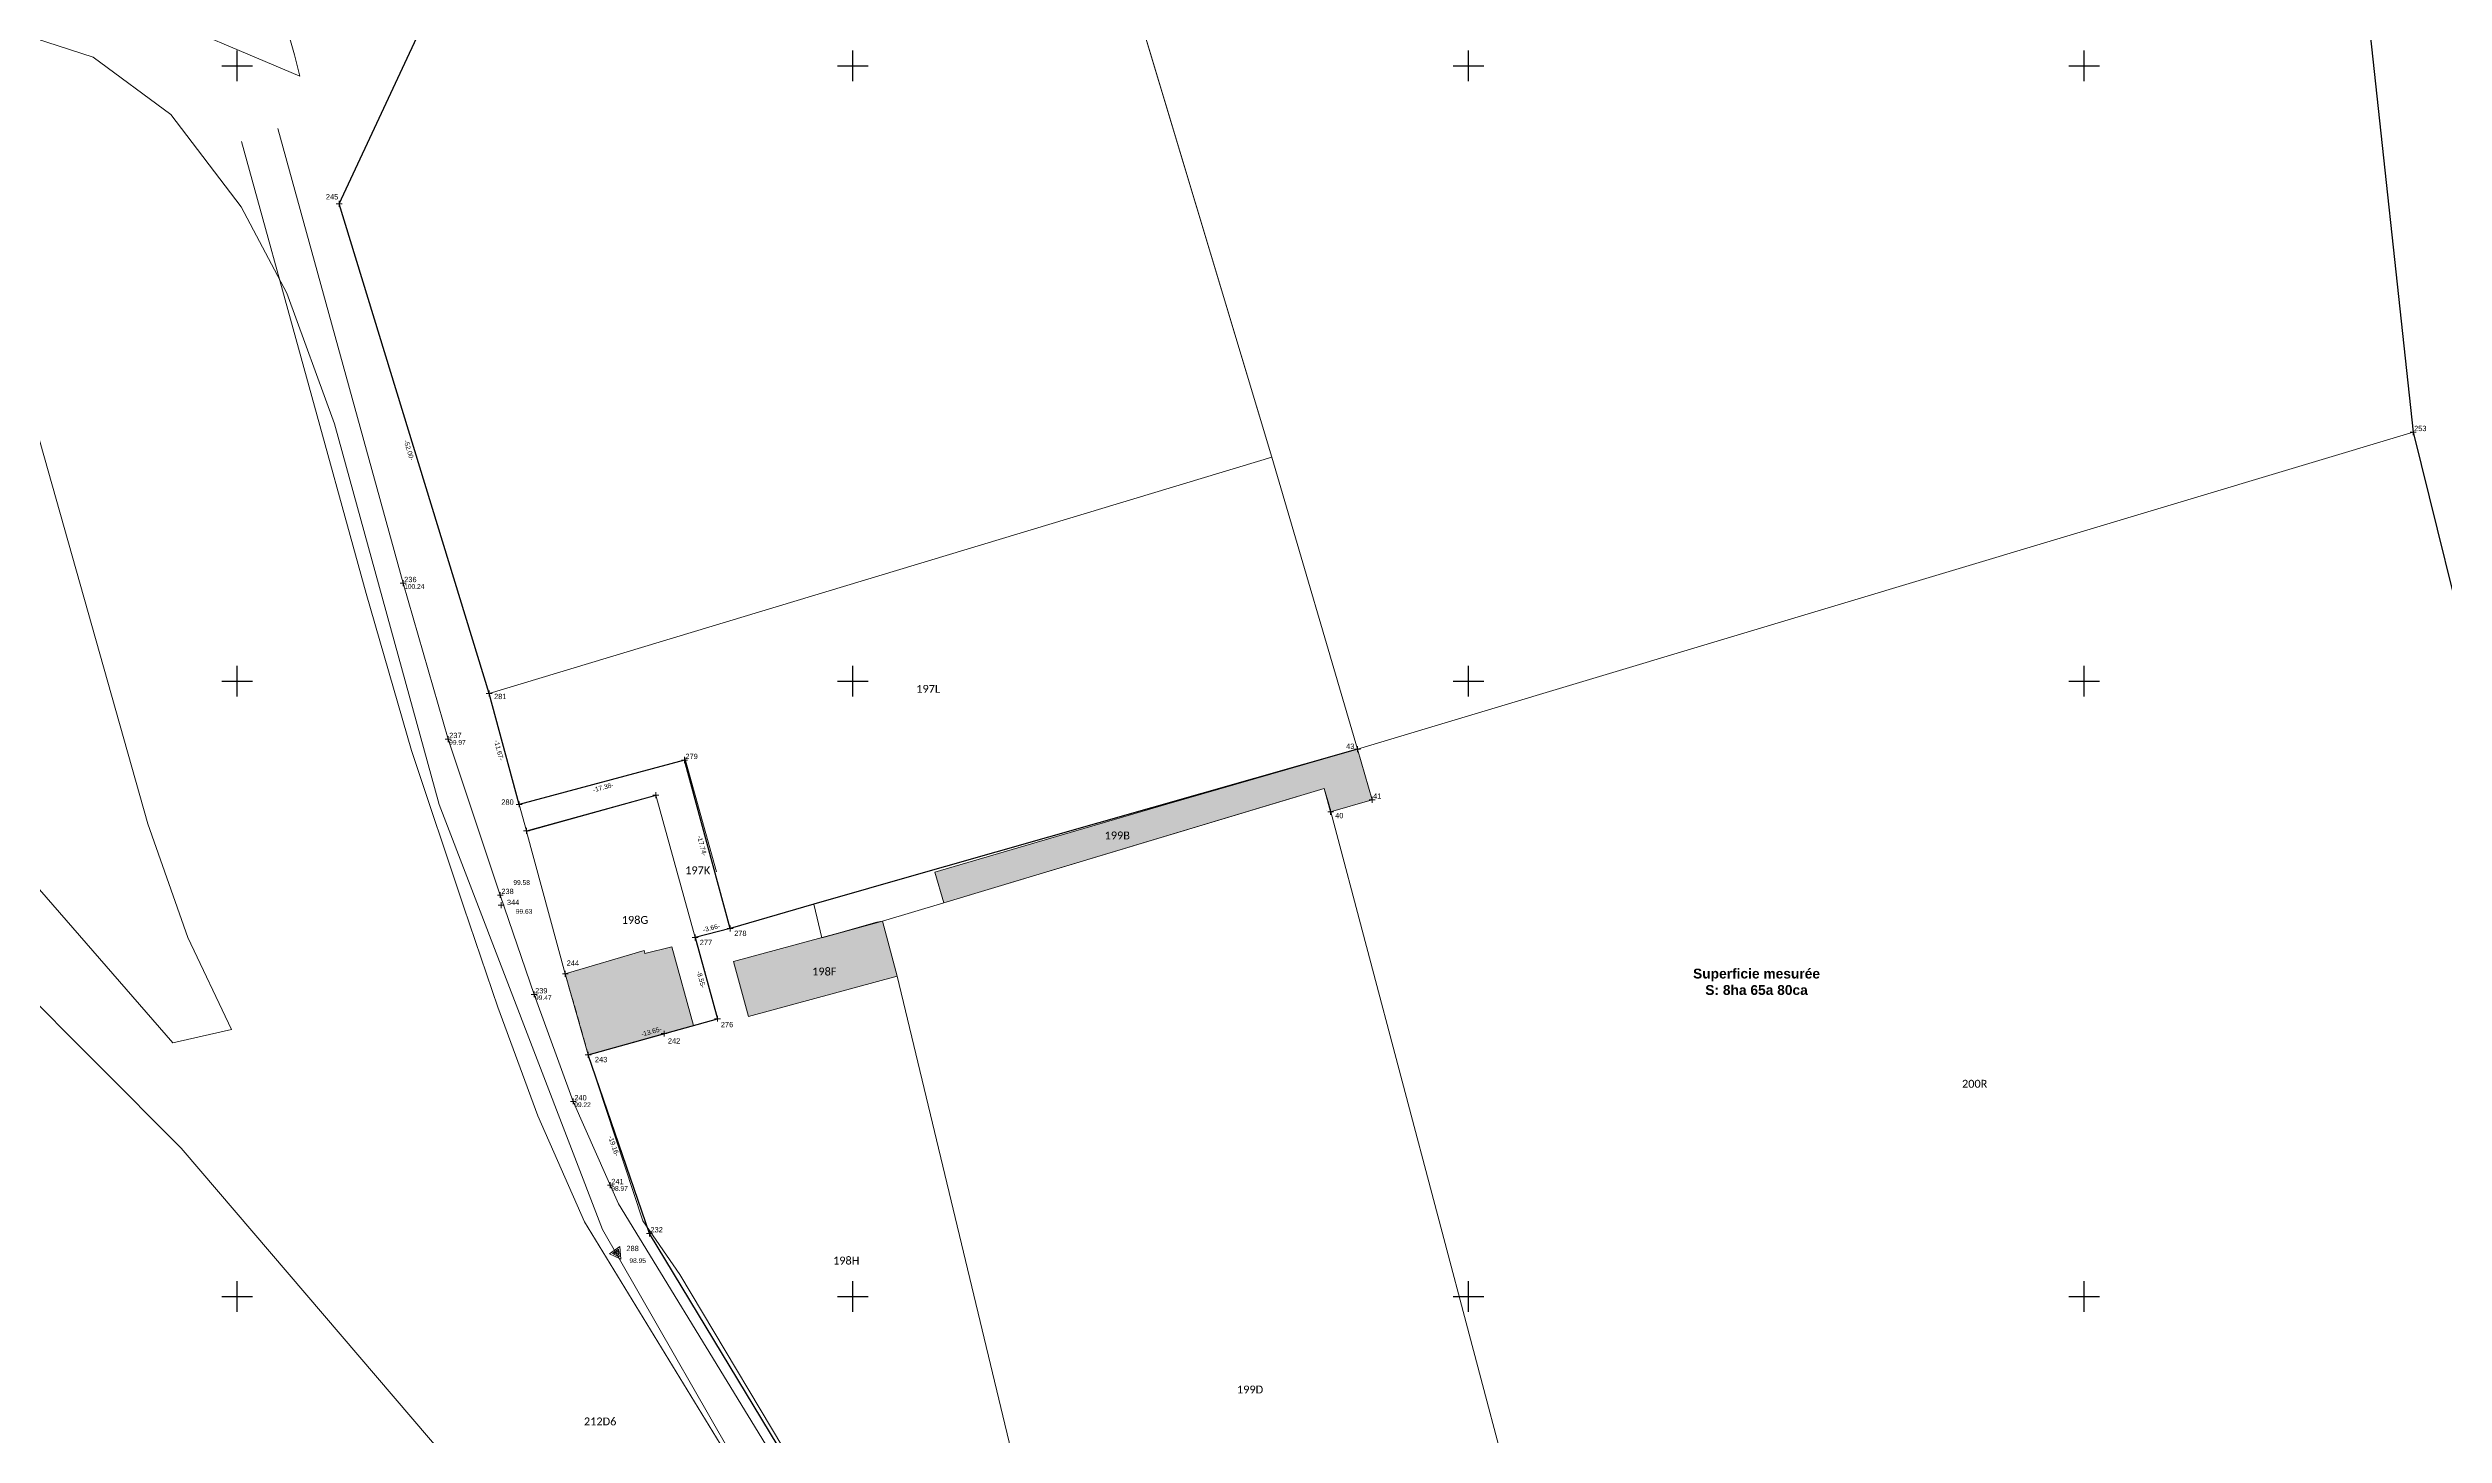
# Model space of a CAD drawing. Header units: metres. Extents: x 113120 to 240396, y 120329 to 242116.
# Drawn here: x 116855.8 to 117099.1, y 121110.9 to 121251.8 of the extents above; entities that cross this region are included whole.
import ezdxf
from ezdxf.enums import TextEntityAlignment as Align

# ---------------------------------------------------------------- set-up
doc = ezdxf.new("R2010")
doc.units = ezdxf.units.M
doc.header["$LTSCALE"] = 3
doc.header["$PDMODE"] = 2
doc.header["$PDSIZE"] = 0.3
doc.linetypes.add('HIDDEN', pattern=[0.375, 0.25, -0.125])
doc.layers.get('0').update_dxf_attribs({"lineweight": 0})
for name, color, linetype, lineweight in [('Batiment', 4, 'Continuous', 0), ('Bpn_CaPa', 78, 'Continuous', 0), ('Bpn_ReBu', 4, 'Continuous', 0), ('Bpt_CaNu', 7, 'Continuous', 0), ('Bpt_PrSt', 7, 'Continuous', 0), ('cadastre', 98, 'HIDDEN', 0), ('Cotation Linéaire', 6, 'Continuous', 0), ('Hachure batiment', 11, 'Continuous', 0), ('Hachure bâtiment', 11, 'Continuous', 0), ('Limite de propriété', 5, 'Continuous', 30), ('Légende', 255, 'Continuous', 0), ('Mur', 2, 'Continuous', 0), ('Route', 1, 'Continuous', 0), ('station', 30, 'Continuous', 0), ('TopoAlt', 30, 'Continuous', 0), ('TOPOJIS', 5, 'Continuous', 0), ('TopoMat', 5, 'Continuous', 0)]:
    doc.layers.add(name, color=color, linetype=linetype, lineweight=lineweight)
doc.layers.add('Carroyage(1)_Croix', color=7, linetype='Continuous')
doc.styles.add('Legend', font='')
doc.styles.get("Standard").update_dxf_attribs({"font": 'arial.ttf'})
doc.styles.get('Legend').set_extended_font_data('Calibri')

# ---------------------------------------------------------------- blocks, each defined once
blk = doc.blocks.new('TCPOINT')
at = {"color": 0}
blk.add_point((0, 0), dxfattribs=at)
at = {"layer": 'TopoAlt'}
blk.add_attdef('ALT', text='', height=0.3, dxfattribs=at).set_placement((0.1, -0.1), align=Align.TOP_LEFT)
at = {"layer": 'TopoMat'}
blk.add_attdef('MAT', (0.1, 0.1), '', height=0.3, dxfattribs=at)
blk = doc.blocks.new('t001')
at = {"color": 0}
blk.add_line((0, 0), (0, 0), dxfattribs=at)
for points in [[(0.65, -0.37), (0, 0.75), (-0.65, -0.38)], [(0.39, -0.22), (0, 0.45), (-0.39, -0.23)]]:
    blk.add_lwpolyline(points, close=True, dxfattribs=at)
blk.add_circle((0, 0), 0.225, dxfattribs=at)

msp = doc.modelspace()

# ---------------------------------------------------------------- hatches: boundary and pattern name
at = {"layer": 'Hachure batiment'}
h = msp.add_hatch(color=256, dxfattribs=at)
h.dxf.hatch_style = 1
h.paths.add_polyline_path([(116980.03, 121175), (116985.35, 121176.6), (116985.82, 121175), (116986.04, 121174.23), (116990.18, 121175.44), (116990.18, 121175.58), (116988.74, 121180.58), (116988.55, 121180.53), (116988.55, 121180.46), (116988.32, 121180.46), (116969.38, 121175), (116945.83, 121168.08), (116946.75, 121164.97)])
h = msp.add_hatch(color=256, dxfattribs=at)
h.dxf.hatch_style = 1
h.paths.add_polyline_path([(116908.31, 121157.76), (116916.3, 121160.15), (116916.39, 121159.82), (116919.12, 121160.52), (116921.34, 121152.53), (116910.63, 121149.53)])
at = {"layer": 'Hachure bâtiment'}
h = msp.add_hatch(color=256, dxfattribs=at)
h.dxf.hatch_style = 1
h.paths.add_polyline_path([(116926.92, 121153.44), (116925.4, 121159.03), (116940.5, 121163.12), (116942.01, 121157.53)], flags=17)

# ---------------------------------------------------------------- linework, layer by layer
at = {"layer": 'Batiment'}
for p, q in [((116908.31, 121157.76), (116908.33, 121157.68)), ((116908.33, 121157.68), (116910.63, 121149.53))]:
    msp.add_line(p, q, dxfattribs=at)
at = {"layer": 'Batiment', "flags": 128}
for points in [[(116986.01, 121174.22), (116990.22, 121175.45), (116988.74, 121180.58)], [(116923.77, 121153.21), (116910.63, 121149.53), (116908.33, 121157.68)]]:
    msp.add_lwpolyline(points, dxfattribs=at)
at = {"layer": 'Bpn_CaPa'}
for p, q in [((116980.05, 121210.26), (116940.03, 121343.31, 99.28)), ((116940.03, 121343.31, 99.28), (116980.05, 121210.26)), ((116988.74, 121180.58, 98.25), (117095.91, 121212.79)), ((117095.91, 121212.79), (116988.74, 121180.58, 98.25)), ((116980.05, 121210.26), (116900.58, 121186.25)), ((116900.58, 121186.25), (116980.05, 121210.26)), ((116988.74, 121180.58), (116980.05, 121210.26)), ((116980.05, 121210.26), (116980.05, 121210.26)), ((116980.05, 121210.26), (116988.74, 121180.58)), ((116904.36, 121172.29), (116917.5, 121175.92)), ((116904.38, 121172.23), (116917.51, 121175.88)), ((116917.5, 121175.92), (116921.5, 121161.46)), ((116986.04, 121174.23), (117011.1, 121079.59)), ((117011.1, 121079.59), (116986.04, 121174.23)), ((116904.38, 121172.23), (116908.31, 121157.76)), ((116925.05, 121162.36), (116933.54, 121164.84)), ((116933.54, 121164.84), (116934.34, 121161.42)), ((116921.5, 121161.46), (116925.05, 121162.36)), ((116940.5, 121163.12), (116925.4, 121159.03)), ((116934.34, 121161.42), (116939.93, 121163.02)), ((116940.5, 121163.12), (116939.93, 121163.02)), ((116939.93, 121163.02), (116940.5, 121163.12)), ((116942.01, 121157.53), (116940.5, 121163.12)), ((116921.5, 121161.46), (116923.77, 121153.21)), ((116923.77, 121153.21), (116921.5, 121161.46)), ((116910.63, 121149.53), (116908.33, 121157.68)), ((116925.4, 121159.03), (116926.92, 121153.44)), ((116926.92, 121153.44), (116942.01, 121157.53)), ((116960.39, 121081.09), (116942.01, 121157.53)), ((116942.01, 121157.53), (116960.39, 121081.09)), ((116918.35, 121151.69), (116910.63, 121149.53)), ((116910.63, 121149.53), (116918.35, 121151.69)), ((116910.63, 121149.53), (116910.63, 121149.53)), ((116916.17, 121132.68), (116910.63, 121149.53)), ((116919.94, 121127.21), (116916.17, 121132.68)), ((116947.44, 121081.16), (116919.94, 121127.21))]:
    msp.add_line(p, q, dxfattribs=at)
for points in [[(116988.74, 121180.58), (116980.05, 121210.26), (116938.2, 121349.41), (116965.94, 121368.17), (117023.44, 121384.46), (117059.82, 121392.62), (117065.93, 121393.99), (117067.41, 121363.28), (117083.86, 121316.34), (117087.21, 121293.3), (117095.91, 121212.79), (116988.74, 121180.58)], [(116980.05, 121210.26), (116900.58, 121186.25), (116885.35, 121235.97), (116938.2, 121349.41), (116980.05, 121210.26)], [(116881.36, 121248.95), (116864.88, 121255.91), (116856.85, 121334.89), (116880.81, 121251.1), (116881.36, 121248.95)], [(116753.72, 121256.46), (116763.22, 121266.37), (116801.64, 121260.73), (116847.38, 121255.08), (116849.36, 121239.53), (116854.18, 121214.63), (116865.92, 121172.99), (116869.99, 121161.46), (116874.42, 121152.1), (116868.45, 121150.74), (116832.57, 121192.03), (116786.53, 121229.02), (116763.2, 121246.96), (116753.72, 121256.46)], [(116925.05, 121162.36), (116921.5, 121161.46), (116917.5, 121175.92), (116904.36, 121172.29), (116903.62, 121174.98), (116920.4, 121179.48), (116925.05, 121162.36)], [(116986.01, 121174.22), (116985.35, 121176.6), (116946.75, 121164.97), (116940.5, 121163.12), (116934.34, 121161.42), (116933.54, 121164.84), (116939.08, 121166.42), (116941.55, 121167.13), (116988.74, 121180.58), (116990.22, 121175.45), (116986.01, 121174.22)], [(116841.71, 121064.82), (116766.58, 121145.2), (116835.31, 121174.2), (116869.32, 121140.05), (116896.43, 121108.34), (116916.09, 121077.99), (116917.72, 121075.47), (116890.67, 121072.65), (116873.84, 121066.8), (116841.71, 121064.82)], [(116942.01, 121157.53), (116926.92, 121153.44), (116925.4, 121159.03), (116940.5, 121163.12), (116942.01, 121157.53)]]:
    msp.add_lwpolyline(points, close=True, dxfattribs=at)
for points in [[(116847.38, 121255.08), (116860.38, 121250.89), (116868.25, 121245.05), (116875.4, 121235.68), (116880.03, 121226.92), (116884.86, 121213.63), (116895.51, 121174.98), (116912.07, 121131.81), (116928.58, 121103.03), (116950.43, 121066.91), (116960.15, 121050.76), (116966.81, 121036.5), (116980.39, 120997.45), (116991.3, 120967.86), (117001.3, 120946.41)], [(117011.69, 120895.01), (116968.15, 120992.3), (116956.05, 121017.56), (116944.54, 121037.83), (116931.11, 121057.71), (116917.99, 121072.98), (116917.72, 121075.47), (116916.09, 121077.99), (116896.43, 121108.34), (116869.32, 121140.05), (116835.31, 121174.2), (116819.81, 121186.93), (116798.04, 121202.58), (116777.24, 121220.04), (116747.29, 121249.75), (116749.44, 121251.99)], [(116832.57, 121192.03), (116868.45, 121150.74), (116874.42, 121152.1), (116869.99, 121161.46), (116865.92, 121172.99), (116854.18, 121214.63)]]:
    msp.add_lwpolyline(points, dxfattribs=at)
at = {"layer": 'Bpn_ReBu'}
for p, q in [((116969.38, 121175), (116988.74, 121180.58)), ((116985.35, 121176.6), (116980.03, 121175)), ((116985.82, 121175), (116985.35, 121176.6)), ((116945.83, 121168.08), (116969.38, 121175)), ((116980.03, 121175), (116946.75, 121164.97)), ((116986.04, 121174.23), (116985.82, 121175)), ((116946.75, 121164.97), (116945.83, 121168.08)), ((116908.31, 121157.76), (116916.3, 121160.15)), ((116916.3, 121160.15), (116916.38, 121159.85)), ((116916.38, 121159.85), (116916.39, 121159.82)), ((116916.38, 121159.85), (116916.38, 121159.85)), ((116916.39, 121159.82), (116919.12, 121160.52)), ((116919.12, 121160.52), (116921.34, 121152.53)), ((116910.63, 121149.53), (116908.33, 121157.68)), ((116922.56, 121158.04), (116922.56, 121158.04)), ((116918.35, 121151.69), (116910.63, 121149.53))]:
    msp.add_line(p, q, dxfattribs=at)
msp.add_lwpolyline([(116926.92, 121153.44), (116925.4, 121159.03), (116940.5, 121163.12), (116942.01, 121157.53), (116926.92, 121153.44)], close=True, dxfattribs=at)
at = {"layer": 'Bpt_PrSt'}
for p in [(116917.5, 121175.92), (116904.36, 121172.29)]:
    msp.add_point(p, dxfattribs=at)
at = {"layer": 'cadastre'}
msp.add_line((116908.31, 121157.76), (116910.63, 121149.53), dxfattribs=at)
at = {"layer": 'Carroyage(1)_Croix'}
for p, q in [((116873.44, 121250), (116876.56, 121250)), ((116875, 121248.44), (116875, 121251.56)), ((116935.94, 121250), (116939.06, 121250)), ((116937.5, 121248.44), (116937.5, 121251.56)), ((116998.44, 121250), (117001.56, 121250)), ((117000, 121248.44), (117000, 121251.56)), ((117060.94, 121250), (117064.06, 121250)), ((117062.5, 121248.44), (117062.5, 121251.56)), ((116875, 121185.94), (116875, 121189.06)), ((116937.5, 121185.94), (116937.5, 121189.06)), ((117000, 121185.94), (117000, 121189.06)), ((117062.5, 121185.94), (117062.5, 121189.06)), ((116873.44, 121187.5), (116876.56, 121187.5)), ((116935.94, 121187.5), (116939.06, 121187.5)), ((116998.44, 121187.5), (117001.56, 121187.5)), ((117060.94, 121187.5), (117064.06, 121187.5)), ((116875, 121123.44), (116875, 121126.56)), ((116937.5, 121123.44), (116937.5, 121126.56)), ((117000, 121123.44), (117000, 121126.56)), ((117062.5, 121123.44), (117062.5, 121126.56)), ((116873.44, 121125), (116876.56, 121125)), ((116935.94, 121125), (116939.06, 121125)), ((116998.44, 121125), (117001.56, 121125)), ((117060.94, 121125), (117064.06, 121125))]:
    msp.add_line(p, q, dxfattribs=at)
at = {"layer": 'Limite de propriété'}
for p, q in [((116885.35, 121235.97), (116938.2, 121349.41)), ((117087.21, 121293.3), (117095.91, 121212.79)), ((116900.58, 121186.25), (116885.35, 121235.97)), ((116900.58, 121186.25), (116885.35, 121235.97)), ((117095.91, 121212.79), (117102.37, 121186.66)), ((116903.62, 121174.98), (116900.58, 121186.25)), ((116920.4, 121179.48), (116903.62, 121174.98)), ((116925.05, 121162.36), (116920.4, 121179.48)), ((116988.74, 121180.58), (116941.55, 121167.13)), ((116988.77, 121180.63), (116988.77, 121180.63)), ((116988.77, 121180.63), (116988.77, 121180.63)), ((116985.57, 121174.33), (116985.57, 121174.33)), ((116985.57, 121174.33), (116985.57, 121174.33)), ((116941.55, 121167.13), (116939.08, 121166.42)), ((116933.54, 121164.84), (116925.05, 121162.36)), ((116939.08, 121166.42), (116933.54, 121164.84)), ((116925.05, 121162.36), (116921.49, 121161.46)), ((116921.49, 121161.46), (116923.77, 121153.21)), ((116910.63, 121149.53), (116923.77, 121153.21)), ((116916.85, 121131.4, 98.89), (116910.63, 121149.53)), ((116971.59, 121040.99, 100.84), (116916.85, 121131.4, 98.89))]:
    msp.add_line(p, q, dxfattribs=at)
at = {"layer": 'Mur', "flags": 128}
msp.add_lwpolyline([(116920.41, 121179.81), (116923.66, 121168.14)], dxfattribs=at)
at = {"layer": 'Route', "flags": 128}
for points in [[(116875.42, 121242.31), (116888.09, 121196.39), (116892.7, 121180.45), (116898.01, 121164.53), (116901.46, 121154.38), (116905.51, 121143.35), (116910.25, 121132.59), (116936.7, 121089.31), (116945.21, 121075)], [(116879.11, 121243.63), (116891.85, 121197.45), (116896.42, 121181.61), (116901.71, 121165.77), (116905.14, 121155.68), (116909.12, 121144.81), (116913.72, 121134.4), (116940.04, 121091.32), (116948.56, 121076.99)]]:
    msp.add_lwpolyline(points, dxfattribs=at)

# ---------------------------------------------------------------- block references
at = {"layer": 'station', "rotation": 214.0243778545051}
msp.add_blockref('t001', (116913.53, 121129.39), dxfattribs=at)
at = {"layer": 'TOPOJIS'}
ref = msp.add_blockref('TCPOINT', (116885.35, 121235.97), dxfattribs=at)
ref.add_attrib('MAT', '245', (116884, 121236.42), dxfattribs={"layer": 'TopoMat', "height": 0.54})
ref = msp.add_blockref('TCPOINT', (117095.91, 121212.79), dxfattribs=at)
ref.add_attrib('MAT', '253', (117096.01, 121212.89), dxfattribs={"layer": 'TopoMat', "height": 0.54})
ref = msp.add_blockref('TCPOINT', (116891.85, 121197.45, 100.24), dxfattribs=at)
ref.add_attrib('MAT', '236', (116891.95, 121197.55, 100.24), dxfattribs={"layer": 'TopoMat', "height": 0.54})
ref.add_attrib('ALT', '100.24', dxfattribs={"layer": 'TopoAlt', "height": 0.48}).set_placement((116891.95, 121197.35, 100.24), align=Align.TOP_LEFT)
ref = msp.add_blockref('TCPOINT', (116900.58, 121186.25), dxfattribs=at)
ref.add_attrib('MAT', '281', (116901.08, 121185.67), dxfattribs={"layer": 'TopoMat', "height": 0.54})
ref = msp.add_blockref('TCPOINT', (116896.42, 121181.61, 99.97), dxfattribs=at)
ref.add_attrib('MAT', '237', (116896.52, 121181.71, 99.97), dxfattribs={"layer": 'TopoMat', "height": 0.54})
ref.add_attrib('ALT', '99.97', dxfattribs={"layer": 'TopoAlt', "height": 0.48}).set_placement((116896.52, 121181.51, 99.97), align=Align.TOP_LEFT)
ref = msp.add_blockref('TCPOINT', (116988.74, 121180.58, 98.25), dxfattribs=at)
ref.add_attrib('MAT', '43', (116987.58, 121180.61, 98.25), dxfattribs={"layer": 'TopoMat', "height": 0.54})
ref = msp.add_blockref('TCPOINT', (116920.4, 121179.48), dxfattribs=at)
ref.add_attrib('MAT', '279', (116920.5, 121179.58), dxfattribs={"layer": 'TopoMat', "height": 0.54})
ref = msp.add_blockref('TCPOINT', (116903.62, 121174.98), dxfattribs=at)
ref.add_attrib('MAT', '280', (116901.81, 121174.94), dxfattribs={"layer": 'TopoMat', "height": 0.54})
ref = msp.add_blockref('TCPOINT', (116986.01, 121174.22, 99.69), dxfattribs=at)
ref.add_attrib('MAT', '40', (116986.47, 121173.57, 99.69), dxfattribs={"layer": 'TopoMat', "height": 0.54})
ref = msp.add_blockref('TCPOINT', (116990.22, 121175.45, 98.17), dxfattribs=at)
ref.add_attrib('MAT', '41', (116990.32, 121175.55, 98.17), dxfattribs={"layer": 'TopoMat', "height": 0.54})
ref = msp.add_blockref('TCPOINT', (116901.71, 121165.77, 99.58), dxfattribs=at)
ref.add_attrib('MAT', '238', (116901.81, 121165.87, 99.58), dxfattribs={"layer": 'TopoMat', "height": 0.54})
ref.add_attrib('ALT', '99.58', dxfattribs={"layer": 'TopoAlt', "height": 0.48}).set_placement((116903.04, 121167.28, 99.58), align=Align.TOP_LEFT)
ref = msp.add_blockref('TCPOINT', (116901.79, 121164.75, 99.63), dxfattribs=at)
ref.add_attrib('MAT', '344', (116902.38, 121164.75, 99.63), dxfattribs={"layer": 'TopoMat', "height": 0.54})
ref.add_attrib('ALT', '99.63', dxfattribs={"layer": 'TopoAlt', "height": 0.48}).set_placement((116903.29, 121164.35, 99.63), align=Align.TOP_LEFT)
ref = msp.add_blockref('TCPOINT', (116921.5, 121161.46), dxfattribs=at)
ref.add_attrib('MAT', '277', (116921.96, 121160.68), dxfattribs={"layer": 'TopoMat', "height": 0.54})
ref = msp.add_blockref('TCPOINT', (116925.05, 121162.36), dxfattribs=at)
ref.add_attrib('MAT', '278', (116925.45, 121161.61), dxfattribs={"layer": 'TopoMat', "height": 0.54})
ref = msp.add_blockref('TCPOINT', (116908.31, 121157.76), dxfattribs=at)
ref.add_attrib('MAT', '244', (116908.45, 121158.59), dxfattribs={"layer": 'TopoMat', "height": 0.54})
ref = msp.add_blockref('TCPOINT', (116905.14, 121155.68, 99.47), dxfattribs=at)
ref.add_attrib('MAT', '239', (116905.24, 121155.78, 99.47), dxfattribs={"layer": 'TopoMat', "height": 0.54})
ref.add_attrib('ALT', '99.47', dxfattribs={"layer": 'TopoAlt', "height": 0.48}).set_placement((116905.24, 121155.58, 99.47), align=Align.TOP_LEFT)
ref = msp.add_blockref('TCPOINT', (116918.35, 121151.69, 104.18), dxfattribs=at)
ref.add_attrib('MAT', '242', (116918.72, 121150.68, 104.18), dxfattribs={"layer": 'TopoMat', "height": 0.54})
ref = msp.add_blockref('TCPOINT', (116923.77, 121153.21), dxfattribs=at)
ref.add_attrib('MAT', '276', (116924.1, 121152.34), dxfattribs={"layer": 'TopoMat', "height": 0.54})
ref = msp.add_blockref('TCPOINT', (116910.63, 121149.53, 103.8), dxfattribs=at)
ref.add_attrib('MAT', '243', (116911.31, 121148.79, 103.8), dxfattribs={"layer": 'TopoMat', "height": 0.54})
ref = msp.add_blockref('TCPOINT', (116909.12, 121144.81, 99.22), dxfattribs=at)
ref.add_attrib('MAT', '240', (116909.22, 121144.91, 99.22), dxfattribs={"layer": 'TopoMat', "height": 0.54})
ref.add_attrib('ALT', '99.22', dxfattribs={"layer": 'TopoAlt', "height": 0.48}).set_placement((116909.22, 121144.71, 99.22), align=Align.TOP_LEFT)
ref = msp.add_blockref('TCPOINT', (116912.88, 121136.3, 98.97), dxfattribs=at)
ref.add_attrib('MAT', '241', (116912.98, 121136.4, 98.97), dxfattribs={"layer": 'TopoMat', "height": 0.54})
ref.add_attrib('ALT', '98.97', dxfattribs={"layer": 'TopoAlt', "height": 0.48}).set_placement((116912.98, 121136.2, 98.97), align=Align.TOP_LEFT)
ref = msp.add_blockref('TCPOINT', (116913.53, 121129.39, 98.95), dxfattribs=at)
ref.add_attrib('MAT', '288', (116914.51, 121129.6, 98.95), dxfattribs={"layer": 'TopoMat', "height": 0.54})
ref.add_attrib('ALT', '98.95', dxfattribs={"layer": 'TopoAlt', "height": 0.48}).set_placement((116914.82, 121128.87, 98.95), align=Align.TOP_LEFT)
ref = msp.add_blockref('TCPOINT', (116916.85, 121131.4, 98.89), dxfattribs=at)
ref.add_attrib('MAT', '232', (116916.95, 121131.5, 98.89), dxfattribs={"layer": 'TopoMat', "height": 0.54})

# ---------------------------------------------------------------- texts
at = {"layer": 'Bpt_CaNu', "char_height": 0.8, "attachment_point": 7, "style": 'Legend'}
for s, insert in [('197L', (116943.94, 121186.31)), ('199B', (116963.06, 121171.42)), ('197K', (116920.48, 121167.88)), ('198G', (116914.04, 121162.83)), ('198F', (116933.37, 121157.59)), ('200R', (117050.11, 121146.19)), ('198H', (116935.49, 121128.23)), ('199D', (116976.5, 121115.14)), ('212D6', (116910.2, 121111.89))]:
    msp.add_mtext(s, dxfattribs=dict(at, insert=insert))
at = {"layer": 'Cotation Linéaire'}
for s, rotation, p in [('-52.00-', 287.0376, (116892.68, 121211.02)), ('-11.67-', 285.0776, (116901.81, 121180.54)), ('-17.38-', 14.9911, (116912.09, 121176.94)), ('-17.74-', 285.1793, (116922.43, 121170.84)), ('-8.55-', 285.3625, (116922.34, 121157.26)), ('-19.16-', 288.9555, (116913.46, 121140.37))]:
    msp.add_text(s, height=0.48, rotation=rotation, dxfattribs=at).set_placement(p, align=Align.TOP_CENTER)
for s, rotation, p in [('-3.66-', 14.2913, (116923.2, 121162.21)), ('-13.65-', 15.6752, (116917.11, 121151.67))]:
    msp.add_text(s, height=0.48, rotation=rotation, dxfattribs=at).set_placement(p, align=Align.CENTER)
at = {"layer": 'Légende', "insert": (117029.25, 121156.95), "char_height": 1, "attachment_point": 5}
msp.add_mtext('\\pxqc;{\\fArial|b1|i0|c0|p34;Superficie mesurée\\PS: 8ha 65a 80ca}', dxfattribs=at)

doc.saveas('drawing.dxf')
